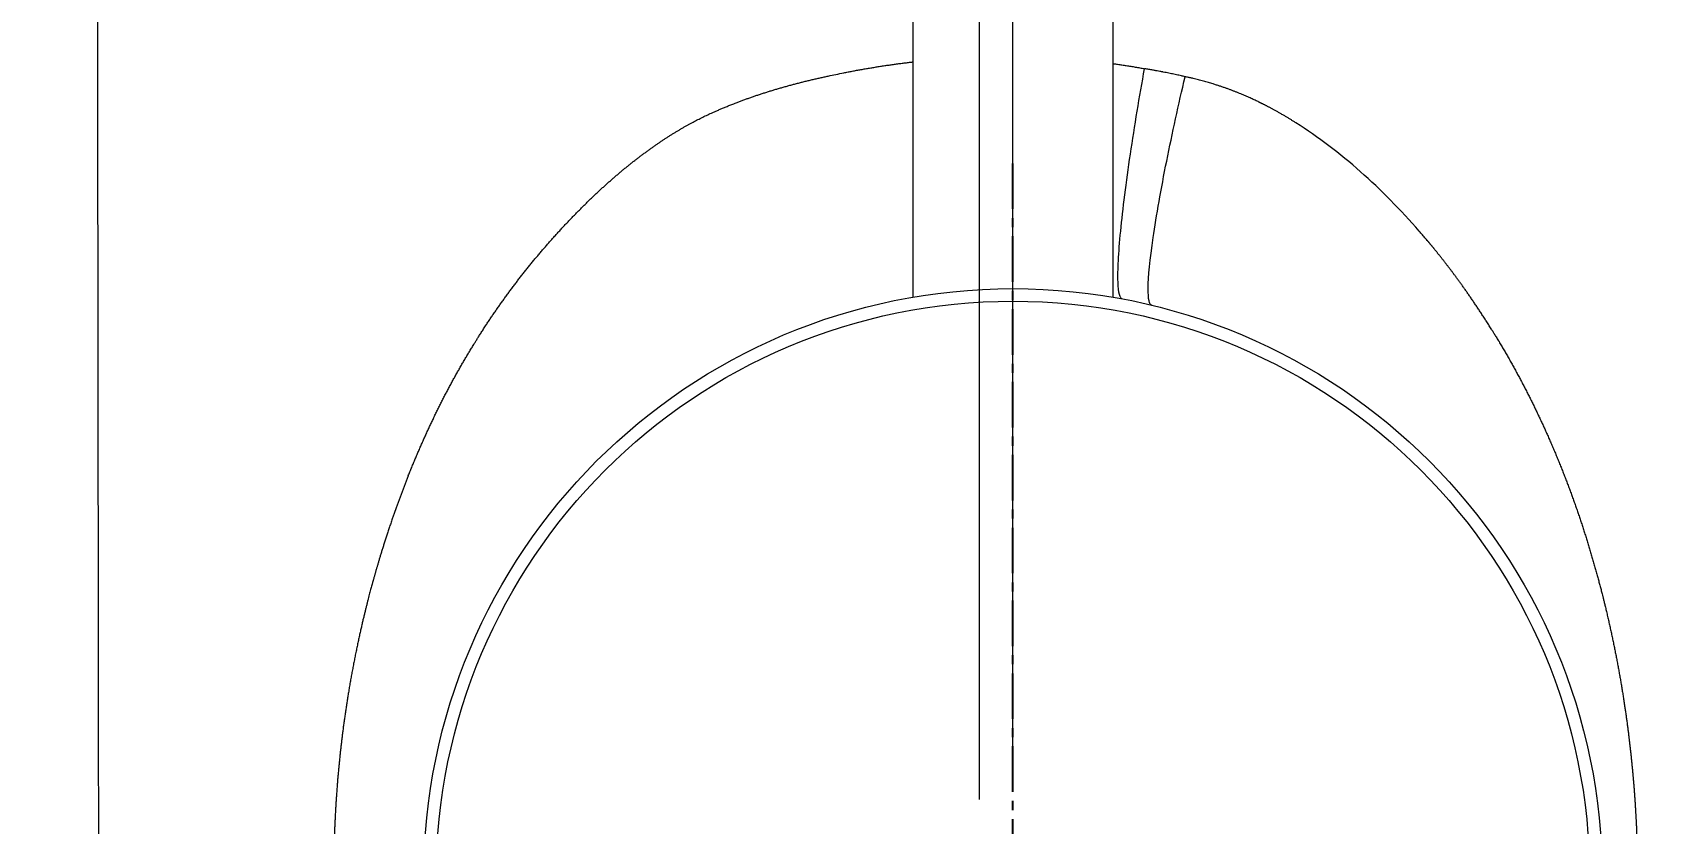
# Model space of a CAD drawing. Header units: inches. Extents: x 20229 to 21001, y -6726 to -5634.
# Drawn here: x 20841.2 to 20906.2, y -6222.2 to -6190.7 of the extents above; entities that cross this region are included whole.
import ezdxf

# ---------------------------------------------------------------- set-up
doc = ezdxf.new("R2010")
doc.units = ezdxf.units.IN
doc.header["$LTSCALE"] = 4.84
doc.header["$MEASUREMENT"] = 0
doc.header["$PDMODE"] = 3
doc.header["$PDSIZE"] = 0.3125
for name, pattern in [('CENTER', [0.6, 0.375, -0.075, 0.075, -0.075]), ('CENTER2', [28.575, 19.05, -3.175, 3.175, -3.175]), ('CENTERX2', [20.32, 12.7, -2.54, 2.54, -2.54])]:
    doc.linetypes.add(name, pattern=pattern)
doc.layers.get('0').update_dxf_attribs({"linetype": 'CONTINUOUS', "lineweight": 13})
doc.layers.get('Defpoints').update_dxf_attribs({"color": 3, "linetype": 'CONTINUOUS'})
doc.layers.add('2', color=1, linetype='CENTER2')
doc.layers.add('CENTER', color=1, linetype='CENTERX2', lineweight=15)
doc.layers.add('DIM', color=3, linetype='CONTINUOUS', lineweight=9)
doc.styles.get("Standard").update_dxf_attribs({"font": 'txt', "width": 0.8})
doc.dimstyles.new('ISO-25$0', dxfattribs={"dimtxt": 3, "dimasz": 3.5, "dimexe": 1.25, "dimexo": 0, "dimtad": 1, "dimdsep": 46, "dimtxsty": 'Standard', "dimblk1": 'CLOSEDBLANK', "dimcen": 1, "dimadec": 0, "dimazin": 0, "dimtfac": 1, "dimtmove": 1, "dimatfit": 3, "dimfxl": 1, "dimarcsym": 0})

# ---------------------------------------------------------------- blocks, each defined once
blk = doc.blocks.new('*D3')
at = {"layer": 'Defpoints', "color": 0, "transparency": 16777216}
for p in [(20664.841, -6111.791), (20878.985, -6352.746), (20878.985, -6354.821)]:
    blk.add_point(p, dxfattribs=at)
at = {"layer": 'DIM', "color": 0, "lineweight": -2, "transparency": 16777216}
for p, q in [((20664.841, -6112.416), (20664.841, -6356.071)), ((20878.985, -6353.371), (20878.985, -6356.071))]:
    blk.add_line(p, q, dxfattribs=at)
at = {"layer": 'DIM', "color": 0, "lineweight": -3, "transparency": 16777216}
blk.add_line((20672.841, -6354.821), (20870.985, -6354.821), dxfattribs=at)
at = {"layer": 'DIM', "color": 0, "transparency": 16777216}
for points in [[(20672.841, -6353.487), (20672.841, -6356.154), (20664.841, -6354.821)], [(20870.985, -6353.487), (20870.985, -6356.154), (20878.985, -6354.821)]]:
    blk.add_solid(points, dxfattribs=at)
at = {"layer": 'DIM', "color": 0, "transparency": 16777216, "insert": (20773.201, -6345.987), "char_height": 10, "attachment_point": 5}
blk.add_mtext('214,1', dxfattribs=at)
blk = doc.blocks.new('*D8')
at = {"layer": 'Defpoints', "color": 0, "transparency": 16777216}
for p in [(20880.322, -6144.575), (20939.088, -6144.575), (20880.322, -6247.879)]:
    blk.add_point(p, dxfattribs=at)
at = {"layer": 'DIM', "color": 0, "lineweight": -2, "transparency": 16777216}
for p, q in [((20880.947, -6144.575), (20940.338, -6144.575)), ((20880.947, -6247.879), (20940.338, -6247.879))]:
    blk.add_line(p, q, dxfattribs=at)
at = {"layer": 'DIM', "color": 0, "lineweight": -3, "transparency": 16777216}
blk.add_line((20939.088, -6239.879), (20939.088, -6152.575), dxfattribs=at)
at = {"layer": 'DIM', "color": 0, "transparency": 16777216}
for points in [[(20937.754, -6152.575), (20940.421, -6152.575), (20939.088, -6144.575)], [(20937.754, -6239.879), (20940.421, -6239.879), (20939.088, -6247.879)]]:
    blk.add_solid(points, dxfattribs=at)
at = {"layer": 'DIM', "color": 0, "transparency": 16777216, "insert": (20930.254, -6196.227), "char_height": 10, "attachment_point": 5, "rotation": 90}
blk.add_mtext('103,3', dxfattribs=at)

msp = doc.modelspace()

# ---------------------------------------------------------------- linework, layer by layer
at = {"linetype": 'Continuous'}
for p, q in [((20876.322, -6145.075), (20876.322, -6201.218)), ((20884.322, -6201.217), (20884.322, -6145.075))]:
    msp.add_line(p, q, dxfattribs=at)
for radius in [23.5, 23]:
    msp.add_circle((20880.322, -6224.375), radius, dxfattribs=at)
for points, degree in [([(20843.788, -6172.923), (20843.857, -6232.597), (20843.932, -6292.279)], 2), ([(20872.952, -6192.402), (20873.158, -6192.358), (20873.365, -6192.315), (20873.572, -6192.272)], 3), ([(20887.187, -6192.426), (20887.137, -6192.416), (20887.087, -6192.404), (20887.038, -6192.394)], 3), ([(20856.204, -6208.343), (20855.98, -6208.903), (20855.768, -6209.473), (20855.568, -6210.05)], 3)]:
    msp.add_open_spline(points, degree=degree, dxfattribs=at)
for points, knots in [([(20873.572, -6192.272), (20873.6, -6192.266), (20873.657, -6192.255), (20873.743, -6192.238), (20873.829, -6192.222), (20873.915, -6192.205), (20874.001, -6192.189), (20874.088, -6192.173), (20874.174, -6192.158), (20874.26, -6192.142), (20874.346, -6192.127), (20874.432, -6192.112), (20874.518, -6192.097), (20874.604, -6192.082), (20874.69, -6192.068), (20874.777, -6192.054), (20874.863, -6192.04), (20874.949, -6192.026), (20875.035, -6192.013), (20875.122, -6191.999), (20875.208, -6191.986), (20875.294, -6191.974), (20875.381, -6191.961), (20875.467, -6191.948), (20875.553, -6191.936), (20875.64, -6191.924), (20875.726, -6191.913), (20875.813, -6191.901), (20875.899, -6191.89), (20875.985, -6191.879), (20876.072, -6191.868), (20876.158, -6191.857), (20876.241, -6191.847), (20876.296, -6191.841), (20876.321, -6191.838)], [0, 0, 0, 0, 0.031456, 0.062907, 0.094351, 0.125789, 0.157222, 0.188648, 0.220068, 0.251483, 0.282892, 0.314294, 0.345691, 0.377082, 0.408468, 0.439848, 0.471222, 0.50259, 0.533952, 0.565309, 0.596661, 0.628006, 0.659346, 0.690681, 0.72201, 0.753333, 0.784651, 0.815963, 0.84727, 0.878571, 0.909867, 0.941157, 0.972442, 1, 1, 1, 1]), ([(20884.322, -6191.908), (20884.38, -6191.916), (20884.495, -6191.932), (20884.668, -6191.957), (20884.842, -6191.984), (20885.02, -6192.012), (20885.201, -6192.042), (20885.385, -6192.074), (20885.508, -6192.096), (20885.571, -6192.107)], [0, 0, 0, 0, 0.139252, 0.275817, 0.415143, 0.557229, 0.702069, 0.849661, 1, 1, 1, 1]), ([(20869.183, -6193.504), (20869.205, -6193.496), (20869.249, -6193.479), (20869.316, -6193.453), (20869.384, -6193.427), (20869.451, -6193.402), (20869.519, -6193.377), (20869.588, -6193.352), (20869.656, -6193.327), (20869.725, -6193.302), (20869.794, -6193.278), (20869.863, -6193.253), (20869.933, -6193.229), (20870.003, -6193.205), (20870.073, -6193.181), (20870.143, -6193.158), (20870.214, -6193.134), (20870.285, -6193.111), (20870.356, -6193.088), (20870.428, -6193.065), (20870.5, -6193.042), (20870.572, -6193.019), (20870.645, -6192.997), (20870.717, -6192.974), (20870.79, -6192.952), (20870.864, -6192.93), (20870.937, -6192.909), (20871.011, -6192.887), (20871.086, -6192.865), (20871.16, -6192.844), (20871.235, -6192.823), (20871.31, -6192.802), (20871.385, -6192.781), (20871.461, -6192.761), (20871.537, -6192.74), (20871.613, -6192.72), (20871.689, -6192.7), (20871.766, -6192.68), (20871.843, -6192.66), (20871.921, -6192.641), (20871.998, -6192.621), (20872.076, -6192.602), (20872.154, -6192.583), (20872.233, -6192.564), (20872.312, -6192.545), (20872.391, -6192.527), (20872.47, -6192.508), (20872.55, -6192.49), (20872.63, -6192.472), (20872.71, -6192.454), (20872.79, -6192.437), (20872.871, -6192.419), (20872.925, -6192.407), (20872.952, -6192.402)], [0, 0, 0, 0, 0.018207, 0.036467, 0.054779, 0.073143, 0.09156, 0.110031, 0.128555, 0.147132, 0.165764, 0.18445, 0.20319, 0.221985, 0.240835, 0.25974, 0.2787, 0.297717, 0.316789, 0.335917, 0.355102, 0.374343, 0.393642, 0.412997, 0.432409, 0.451879, 0.471407, 0.490993, 0.510637, 0.530339, 0.550099, 0.569919, 0.589797, 0.609734, 0.629731, 0.649786, 0.669902, 0.690077, 0.710313, 0.730608, 0.750964, 0.77138, 0.791857, 0.812395, 0.832993, 0.853653, 0.874375, 0.895158, 0.916002, 0.936908, 0.957877, 0.978907, 1, 1, 1, 1]), ([(20884.681, -6201.287), (20884.681, -6201.287), (20884.589, -6201.27), (20884.495, -6200.95), (20884.515, -6199.813), (20884.606, -6198.628), (20884.771, -6197.169), (20885.074, -6194.977), (20885.369, -6193.216), (20885.57, -6192.108), (20885.571, -6192.107)], [0, 0, 0, 0, 0.000208, 0.250113, 0.375065, 0.500017, 0.62497, 0.749922, 0.999827, 1, 1, 1, 1]), ([(20887.038, -6192.394), (20887.006, -6192.386), (20886.941, -6192.372), (20886.842, -6192.351), (20886.741, -6192.329), (20886.639, -6192.308), (20886.534, -6192.286), (20886.427, -6192.265), (20886.341, -6192.248), (20886.271, -6192.234), (20886.209, -6192.222), (20886.124, -6192.206), (20886.018, -6192.186), (20885.889, -6192.162), (20885.737, -6192.135), (20885.629, -6192.117), (20885.571, -6192.107)], [0, 0, 0, 0, 0.066114, 0.133604, 0.202469, 0.272723, 0.344388, 0.417498, 0.492101, 0.519069, 0.561307, 0.618723, 0.691237, 0.778841, 0.881654, 1, 1, 1, 1]), ([(20885.859, -6201.541), (20885.764, -6201.519), (20885.654, -6201.09), (20885.854, -6199.022), (20886.419, -6195.844), (20886.93, -6193.521), (20887.187, -6192.426)], [0, 0, 0, 0, 0.250059, 0.500117, 0.750176, 1, 1, 1, 1]), ([(20889.36, -6193.092), (20889.343, -6193.085), (20889.308, -6193.071), (20889.256, -6193.05), (20889.203, -6193.029), (20889.149, -6193.008), (20889.094, -6192.987), (20889.039, -6192.966), (20888.982, -6192.945), (20888.925, -6192.924), (20888.867, -6192.904), (20888.809, -6192.883), (20888.749, -6192.862), (20888.688, -6192.841), (20888.627, -6192.82), (20888.565, -6192.8), (20888.501, -6192.779), (20888.437, -6192.759), (20888.371, -6192.738), (20888.264, -6192.705), (20888.113, -6192.66), (20887.917, -6192.605), (20887.715, -6192.55), (20887.557, -6192.51), (20887.445, -6192.483), (20887.381, -6192.468), (20887.317, -6192.454), (20887.252, -6192.44), (20887.209, -6192.431), (20887.187, -6192.426)], [0, 0, 0, 0, 0.024556, 0.049396, 0.074528, 0.099958, 0.125696, 0.151748, 0.178125, 0.204833, 0.231882, 0.259282, 0.28704, 0.315167, 0.343671, 0.372561, 0.401845, 0.431532, 0.461631, 0.49215, 0.579465, 0.669028, 0.760948, 0.855333, 0.883758, 0.912433, 0.941363, 0.97055, 1, 1, 1, 1]), ([(20891.024, -6193.913), (20891.005, -6193.902), (20890.967, -6193.88), (20890.911, -6193.849), (20890.857, -6193.818), (20890.804, -6193.789), (20890.753, -6193.761), (20890.704, -6193.734), (20890.656, -6193.708), (20890.61, -6193.683), (20890.565, -6193.659), (20890.522, -6193.636), (20890.48, -6193.614), (20890.441, -6193.594), (20890.402, -6193.574), (20890.366, -6193.555), (20890.331, -6193.537), (20890.298, -6193.521), (20890.266, -6193.505), (20890.236, -6193.49), (20890.208, -6193.476), (20890.182, -6193.463), (20890.157, -6193.45), (20890.116, -6193.431), (20890.059, -6193.403), (20889.983, -6193.366), (20889.904, -6193.329), (20889.821, -6193.291), (20889.736, -6193.252), (20889.647, -6193.213), (20889.555, -6193.173), (20889.459, -6193.132), (20889.394, -6193.106), (20889.36, -6193.092)], [0, 0, 0, 0, 0.035789, 0.070486, 0.104102, 0.13665, 0.168139, 0.198577, 0.22797, 0.256323, 0.28364, 0.309923, 0.335173, 0.359391, 0.382577, 0.404729, 0.425845, 0.445923, 0.464959, 0.482952, 0.499897, 0.51579, 0.530628, 0.544406, 0.588337, 0.633814, 0.680882, 0.729592, 0.780002, 0.832175, 0.88618, 0.942094, 1, 1, 1, 1]), ([(20866.055, -6195.168), (20866.073, -6195.155), (20866.109, -6195.13), (20866.162, -6195.093), (20866.216, -6195.057), (20866.269, -6195.02), (20866.323, -6194.984), (20866.376, -6194.949), (20866.429, -6194.914), (20866.482, -6194.879), (20866.535, -6194.844), (20866.587, -6194.81), (20866.64, -6194.777), (20866.692, -6194.744), (20866.745, -6194.711), (20866.797, -6194.678), (20866.849, -6194.646), (20866.901, -6194.614), (20866.952, -6194.583), (20867.004, -6194.552), (20867.056, -6194.521), (20867.107, -6194.491), (20867.158, -6194.461), (20867.209, -6194.432), (20867.26, -6194.403), (20867.311, -6194.374), (20867.362, -6194.346), (20867.412, -6194.318), (20867.463, -6194.29), (20867.513, -6194.263), (20867.609, -6194.212), (20867.754, -6194.137), (20867.948, -6194.04), (20868.148, -6193.944), (20868.325, -6193.864), (20868.478, -6193.796), (20868.609, -6193.74), (20868.744, -6193.682), (20868.886, -6193.624), (20869.032, -6193.564), (20869.132, -6193.525), (20869.183, -6193.504)], [0, 0, 0, 0, 0.018457, 0.036823, 0.055099, 0.073285, 0.091381, 0.109388, 0.127305, 0.145132, 0.162871, 0.18052, 0.198081, 0.215554, 0.232939, 0.250235, 0.267444, 0.284565, 0.301599, 0.318546, 0.335406, 0.352179, 0.368866, 0.385466, 0.401981, 0.41841, 0.434754, 0.451012, 0.467185, 0.483274, 0.499278, 0.55948, 0.620692, 0.682936, 0.746233, 0.784731, 0.824739, 0.866264, 0.909312, 0.953888, 1, 1, 1, 1]), ([(20891.606, -6194.264), (20891.589, -6194.254), (20891.554, -6194.232), (20891.502, -6194.199), (20891.45, -6194.167), (20891.398, -6194.135), (20891.345, -6194.103), (20891.292, -6194.071), (20891.239, -6194.039), (20891.186, -6194.007), (20891.132, -6193.976), (20891.078, -6193.944), (20891.042, -6193.923), (20891.024, -6193.913)], [0, 0, 0, 0, 0.089987, 0.180161, 0.270522, 0.361068, 0.451798, 0.542712, 0.633809, 0.725087, 0.816546, 0.908184, 1, 1, 1, 1]), ([(20896.528, -6198.586), (20895.784, -6197.735), (20895.001, -6196.939), (20893.77, -6195.85), (20893.35, -6195.505), (20892.491, -6194.855), (20892.052, -6194.549), (20891.606, -6194.264)], [0, 0, 0, 0, 0.5, 0.5, 0.75, 0.75, 1, 1, 1, 1]), ([(20862.829, -6197.947), (20862.848, -6197.927), (20862.886, -6197.889), (20862.942, -6197.831), (20862.999, -6197.773), (20863.056, -6197.716), (20863.112, -6197.659), (20863.169, -6197.602), (20863.225, -6197.546), (20863.282, -6197.49), (20863.338, -6197.435), (20863.395, -6197.38), (20863.451, -6197.325), (20863.507, -6197.271), (20863.564, -6197.217), (20863.62, -6197.164), (20863.676, -6197.11), (20863.732, -6197.058), (20863.789, -6197.005), (20863.845, -6196.953), (20863.901, -6196.901), (20863.957, -6196.85), (20864.013, -6196.799), (20864.069, -6196.748), (20864.125, -6196.698), (20864.181, -6196.648), (20864.237, -6196.598), (20864.292, -6196.549), (20864.348, -6196.5), (20864.404, -6196.452), (20864.46, -6196.404), (20864.515, -6196.356), (20864.571, -6196.309), (20864.627, -6196.262), (20864.682, -6196.215), (20864.738, -6196.169), (20864.793, -6196.123), (20864.848, -6196.077), (20864.904, -6196.032), (20864.959, -6195.987), (20865.014, -6195.943), (20865.07, -6195.899), (20865.125, -6195.855), (20865.18, -6195.812), (20865.235, -6195.769), (20865.29, -6195.726), (20865.345, -6195.684), (20865.4, -6195.642), (20865.455, -6195.6), (20865.51, -6195.559), (20865.564, -6195.518), (20865.619, -6195.478), (20865.674, -6195.438), (20865.728, -6195.398), (20865.783, -6195.359), (20865.837, -6195.32), (20865.892, -6195.281), (20865.946, -6195.243), (20866.001, -6195.205), (20866.037, -6195.18), (20866.055, -6195.168)], [0, 0, 0, 0, 0.019154, 0.038238, 0.057252, 0.076196, 0.095071, 0.113876, 0.132613, 0.15128, 0.169878, 0.188408, 0.206869, 0.225262, 0.243587, 0.261843, 0.280032, 0.298152, 0.316205, 0.33419, 0.352107, 0.369958, 0.387741, 0.405457, 0.423106, 0.440688, 0.458204, 0.475653, 0.493037, 0.510353, 0.527604, 0.544789, 0.561909, 0.578963, 0.595952, 0.612875, 0.629734, 0.646528, 0.663257, 0.679922, 0.696523, 0.713059, 0.729532, 0.745941, 0.762287, 0.778569, 0.794789, 0.810945, 0.827039, 0.84307, 0.85904, 0.874947, 0.890792, 0.906576, 0.922299, 0.93796, 0.953561, 0.969101, 0.984581, 1, 1, 1, 1]), ([(20862.331, -6198.47), (20862.349, -6198.45), (20862.386, -6198.411), (20862.44, -6198.353), (20862.495, -6198.295), (20862.55, -6198.236), (20862.606, -6198.178), (20862.661, -6198.12), (20862.717, -6198.062), (20862.773, -6198.004), (20862.81, -6197.966), (20862.829, -6197.947)], [0, 0, 0, 0, 0.110822, 0.221714, 0.332676, 0.44371, 0.554816, 0.665998, 0.777254, 0.888588, 1, 1, 1, 1]), ([(20859.287, -6202.359), (20859.303, -6202.335), (20859.334, -6202.288), (20859.381, -6202.217), (20859.428, -6202.146), (20859.476, -6202.076), (20859.523, -6202.005), (20859.571, -6201.935), (20859.619, -6201.865), (20859.667, -6201.795), (20859.716, -6201.725), (20859.764, -6201.655), (20859.813, -6201.585), (20859.862, -6201.516), (20859.911, -6201.447), (20859.961, -6201.377), (20860.01, -6201.308), (20860.06, -6201.239), (20860.11, -6201.171), (20860.16, -6201.102), (20860.21, -6201.033), (20860.261, -6200.965), (20860.311, -6200.897), (20860.362, -6200.829), (20860.413, -6200.761), (20860.465, -6200.693), (20860.516, -6200.625), (20860.568, -6200.558), (20860.62, -6200.49), (20860.672, -6200.423), (20860.724, -6200.356), (20860.777, -6200.289), (20860.83, -6200.222), (20860.883, -6200.155), (20860.936, -6200.089), (20860.989, -6200.022), (20861.043, -6199.956), (20861.096, -6199.89), (20861.15, -6199.824), (20861.204, -6199.758), (20861.259, -6199.692), (20861.313, -6199.627), (20861.368, -6199.561), (20861.423, -6199.496), (20861.478, -6199.431), (20861.534, -6199.366), (20861.589, -6199.301), (20861.645, -6199.236), (20861.701, -6199.172), (20861.757, -6199.107), (20861.814, -6199.043), (20861.87, -6198.979), (20861.927, -6198.915), (20861.984, -6198.851), (20862.042, -6198.787), (20862.099, -6198.723), (20862.157, -6198.66), (20862.215, -6198.596), (20862.273, -6198.533), (20862.312, -6198.491), (20862.331, -6198.47)], [0, 0, 0, 0, 0.017275, 0.034545, 0.051812, 0.069074, 0.086333, 0.103589, 0.120841, 0.13809, 0.155336, 0.172579, 0.189819, 0.207057, 0.224292, 0.241524, 0.258755, 0.275984, 0.29321, 0.310436, 0.327659, 0.344881, 0.362102, 0.379322, 0.396541, 0.41376, 0.430977, 0.448195, 0.465412, 0.482629, 0.499847, 0.517064, 0.534282, 0.551501, 0.56872, 0.585941, 0.603162, 0.620385, 0.63761, 0.654836, 0.672064, 0.689294, 0.706526, 0.723761, 0.740998, 0.758238, 0.775481, 0.792728, 0.809977, 0.82723, 0.844487, 0.861748, 0.879013, 0.896282, 0.913556, 0.930835, 0.948118, 0.965407, 0.982701, 1, 1, 1, 1]), ([(20896.846, -6198.958), (20896.825, -6198.933), (20896.783, -6198.883), (20896.719, -6198.809), (20896.656, -6198.735), (20896.592, -6198.66), (20896.549, -6198.611), (20896.528, -6198.586)], [0, 0, 0, 0, 0.199639, 0.399455, 0.599452, 0.799634, 1, 1, 1, 1]), ([(20899.419, -6202.519), (20899.403, -6202.492), (20899.369, -6202.438), (20899.32, -6202.359), (20899.27, -6202.281), (20899.221, -6202.203), (20899.172, -6202.127), (20899.124, -6202.051), (20899.076, -6201.977), (20899.028, -6201.903), (20898.98, -6201.831), (20898.933, -6201.759), (20898.887, -6201.689), (20898.84, -6201.619), (20898.794, -6201.55), (20898.748, -6201.482), (20898.703, -6201.416), (20898.658, -6201.35), (20898.614, -6201.285), (20898.57, -6201.221), (20898.526, -6201.158), (20898.483, -6201.095), (20898.44, -6201.034), (20898.398, -6200.974), (20898.356, -6200.914), (20898.314, -6200.856), (20898.273, -6200.798), (20898.232, -6200.741), (20898.192, -6200.685), (20898.152, -6200.63), (20898.113, -6200.576), (20898.074, -6200.523), (20898.036, -6200.471), (20897.998, -6200.419), (20897.96, -6200.369), (20897.923, -6200.319), (20897.887, -6200.27), (20897.851, -6200.222), (20897.815, -6200.175), (20897.78, -6200.128), (20897.745, -6200.083), (20897.711, -6200.038), (20897.678, -6199.994), (20897.644, -6199.951), (20897.612, -6199.908), (20897.58, -6199.867), (20897.548, -6199.826), (20897.517, -6199.786), (20897.486, -6199.747), (20897.456, -6199.708), (20897.427, -6199.671), (20897.397, -6199.634), (20897.369, -6199.598), (20897.341, -6199.563), (20897.313, -6199.528), (20897.286, -6199.495), (20897.26, -6199.462), (20897.234, -6199.429), (20897.209, -6199.398), (20897.184, -6199.367), (20897.16, -6199.337), (20897.136, -6199.308), (20897.113, -6199.28), (20897.09, -6199.252), (20897.068, -6199.225), (20897.046, -6199.199), (20897.025, -6199.173), (20897.005, -6199.148), (20896.985, -6199.124), (20896.966, -6199.101), (20896.947, -6199.078), (20896.929, -6199.056), (20896.911, -6199.035), (20896.894, -6199.015), (20896.878, -6198.995), (20896.862, -6198.976), (20896.851, -6198.964), (20896.846, -6198.958)], [0, 0, 0, 0, 0.021643, 0.043055, 0.064236, 0.085186, 0.105905, 0.126393, 0.14665, 0.166676, 0.18647, 0.206034, 0.225366, 0.244468, 0.263338, 0.281978, 0.300388, 0.318567, 0.336516, 0.354235, 0.371725, 0.388986, 0.406017, 0.42282, 0.439395, 0.455741, 0.47186, 0.487752, 0.503417, 0.518856, 0.534071, 0.549061, 0.563827, 0.57837, 0.592691, 0.60679, 0.620668, 0.634325, 0.647763, 0.660981, 0.67398, 0.686761, 0.699324, 0.71167, 0.7238, 0.735713, 0.74741, 0.758893, 0.77016, 0.781213, 0.792053, 0.802679, 0.813091, 0.823292, 0.83328, 0.843056, 0.852621, 0.861974, 0.871117, 0.88005, 0.888772, 0.897285, 0.905588, 0.913683, 0.921568, 0.929245, 0.936713, 0.943974, 0.951027, 0.957872, 0.96451, 0.970942, 0.977166, 0.983184, 0.988995, 0.994601, 1, 1, 1, 1]), ([(20858.838, -6203.068), (20858.848, -6203.051), (20858.869, -6203.017), (20858.901, -6202.965), (20858.936, -6202.909), (20858.972, -6202.851), (20859.011, -6202.789), (20859.052, -6202.725), (20859.095, -6202.658), (20859.14, -6202.587), (20859.187, -6202.514), (20859.236, -6202.437), (20859.27, -6202.385), (20859.287, -6202.359)], [0, 0, 0, 0, 0.069167, 0.142681, 0.220543, 0.302753, 0.389311, 0.480218, 0.575474, 0.67508, 0.779036, 0.887343, 1, 1, 1, 1]), ([(20899.419, -6202.519), (20899.431, -6202.537), (20899.455, -6202.576), (20899.492, -6202.635), (20899.531, -6202.698), (20899.572, -6202.766), (20899.615, -6202.837), (20899.66, -6202.911), (20899.707, -6202.99), (20899.739, -6203.043), (20899.755, -6203.071)], [0, 0, 0, 0, 0.101622, 0.209925, 0.324907, 0.446569, 0.57491, 0.70993, 0.851626, 1, 1, 1, 1]), ([(20856.204, -6208.343), (20856.215, -6208.314), (20856.238, -6208.257), (20856.273, -6208.171), (20856.308, -6208.085), (20856.343, -6208), (20856.378, -6207.915), (20856.413, -6207.83), (20856.449, -6207.745), (20856.484, -6207.66), (20856.52, -6207.575), (20856.556, -6207.491), (20856.592, -6207.407), (20856.628, -6207.323), (20856.665, -6207.239), (20856.701, -6207.156), (20856.738, -6207.072), (20856.775, -6206.989), (20856.812, -6206.906), (20856.849, -6206.823), (20856.887, -6206.74), (20856.924, -6206.658), (20856.962, -6206.576), (20857, -6206.494), (20857.038, -6206.412), (20857.076, -6206.33), (20857.115, -6206.248), (20857.153, -6206.167), (20857.192, -6206.086), (20857.231, -6206.005), (20857.27, -6205.924), (20857.309, -6205.844), (20857.349, -6205.763), (20857.388, -6205.683), (20857.428, -6205.603), (20857.468, -6205.523), (20857.508, -6205.444), (20857.548, -6205.364), (20857.589, -6205.285), (20857.629, -6205.206), (20857.67, -6205.127), (20857.711, -6205.048), (20857.752, -6204.97), (20857.793, -6204.891), (20857.835, -6204.813), (20857.876, -6204.735), (20857.918, -6204.657), (20857.96, -6204.58), (20858.002, -6204.502), (20858.045, -6204.425), (20858.087, -6204.348), (20858.13, -6204.271), (20858.173, -6204.195), (20858.216, -6204.118), (20858.259, -6204.042), (20858.303, -6203.966), (20858.346, -6203.89), (20858.39, -6203.814), (20858.434, -6203.739), (20858.478, -6203.663), (20858.522, -6203.588), (20858.567, -6203.513), (20858.611, -6203.439), (20858.656, -6203.364), (20858.701, -6203.29), (20858.747, -6203.215), (20858.792, -6203.141), (20858.822, -6203.092), (20858.838, -6203.068)], [0, 0, 0, 0, 0.015683, 0.031347, 0.046993, 0.06262, 0.078229, 0.093821, 0.109394, 0.124949, 0.140487, 0.156006, 0.171508, 0.186993, 0.20246, 0.21791, 0.233343, 0.248758, 0.264156, 0.279538, 0.294902, 0.31025, 0.325581, 0.340895, 0.356193, 0.371475, 0.386741, 0.40199, 0.417223, 0.43244, 0.447642, 0.462828, 0.477998, 0.493152, 0.508291, 0.523415, 0.538524, 0.553617, 0.568696, 0.58376, 0.598809, 0.613843, 0.628863, 0.643869, 0.65886, 0.673837, 0.6888, 0.703749, 0.718684, 0.733606, 0.748514, 0.763409, 0.77829, 0.793158, 0.808013, 0.822856, 0.837685, 0.852502, 0.867306, 0.882097, 0.896877, 0.911644, 0.926399, 0.941143, 0.955874, 0.970594, 0.985303, 1, 1, 1, 1]), ([(20899.755, -6203.071), (20899.771, -6203.098), (20899.804, -6203.152), (20899.851, -6203.232), (20899.899, -6203.314), (20899.946, -6203.395), (20899.993, -6203.476), (20900.04, -6203.557), (20900.087, -6203.639), (20900.133, -6203.72), (20900.179, -6203.802), (20900.225, -6203.884), (20900.27, -6203.965), (20900.316, -6204.047), (20900.361, -6204.129), (20900.406, -6204.211), (20900.45, -6204.294), (20900.495, -6204.376), (20900.539, -6204.458), (20900.583, -6204.541), (20900.626, -6204.623), (20900.67, -6204.706), (20900.713, -6204.789), (20900.756, -6204.872), (20900.799, -6204.955), (20900.841, -6205.038), (20900.883, -6205.121), (20900.925, -6205.204), (20900.967, -6205.287), (20901.009, -6205.371), (20901.05, -6205.454), (20901.091, -6205.538), (20901.132, -6205.622), (20901.173, -6205.706), (20901.213, -6205.789), (20901.253, -6205.874), (20901.293, -6205.958), (20901.333, -6206.042), (20901.373, -6206.126), (20901.412, -6206.211), (20901.451, -6206.295), (20901.49, -6206.38), (20901.528, -6206.464), (20901.567, -6206.549), (20901.605, -6206.634), (20901.643, -6206.719), (20901.681, -6206.804), (20901.706, -6206.861), (20901.718, -6206.889)], [0, 0, 0, 0, 0.021879, 0.043749, 0.065611, 0.087466, 0.109313, 0.131152, 0.152984, 0.174808, 0.196626, 0.218436, 0.240239, 0.262036, 0.283826, 0.305609, 0.327386, 0.349157, 0.370921, 0.39268, 0.414433, 0.43618, 0.457921, 0.479657, 0.501388, 0.523114, 0.544834, 0.566549, 0.58826, 0.609966, 0.631667, 0.653364, 0.675056, 0.696744, 0.718428, 0.740108, 0.761784, 0.783457, 0.805125, 0.826791, 0.848453, 0.870111, 0.891767, 0.913419, 0.935068, 0.956715, 0.978359, 1, 1, 1, 1]), ([(20901.718, -6206.889), (20901.732, -6206.92), (20901.758, -6206.981), (20901.798, -6207.072), (20901.837, -6207.164), (20901.876, -6207.255), (20901.915, -6207.347), (20901.954, -6207.439), (20901.992, -6207.531), (20902.03, -6207.622), (20902.068, -6207.714), (20902.106, -6207.806), (20902.143, -6207.899), (20902.18, -6207.991), (20902.217, -6208.083), (20902.241, -6208.145), (20902.253, -6208.175)], [0, 0, 0, 0, 0.071669, 0.143299, 0.214891, 0.286446, 0.357962, 0.429442, 0.500885, 0.572293, 0.643664, 0.715, 0.786301, 0.857568, 0.928801, 1, 1, 1, 1]), ([(20902.253, -6208.175), (20902.265, -6208.205), (20902.289, -6208.265), (20902.323, -6208.355), (20902.358, -6208.445), (20902.393, -6208.535), (20902.427, -6208.625), (20902.461, -6208.715), (20902.495, -6208.805), (20902.528, -6208.895), (20902.561, -6208.985), (20902.594, -6209.075), (20902.627, -6209.165), (20902.66, -6209.255), (20902.692, -6209.346), (20902.724, -6209.436), (20902.756, -6209.527), (20902.788, -6209.617), (20902.819, -6209.707), (20902.85, -6209.798), (20902.881, -6209.889), (20902.912, -6209.979), (20902.942, -6210.07), (20902.973, -6210.161), (20903.003, -6210.251), (20903.033, -6210.342), (20903.062, -6210.433), (20903.092, -6210.524), (20903.121, -6210.615), (20903.15, -6210.706), (20903.178, -6210.797), (20903.207, -6210.888), (20903.235, -6210.979), (20903.263, -6211.07), (20903.291, -6211.161), (20903.319, -6211.253), (20903.346, -6211.344), (20903.373, -6211.435), (20903.4, -6211.527), (20903.427, -6211.618), (20903.454, -6211.71), (20903.48, -6211.801), (20903.506, -6211.893), (20903.532, -6211.985), (20903.558, -6212.076), (20903.584, -6212.168), (20903.609, -6212.26), (20903.626, -6212.321), (20903.634, -6212.352)], [0, 0, 0, 0, 0.022054, 0.044093, 0.066115, 0.088123, 0.110114, 0.132091, 0.154052, 0.175999, 0.19793, 0.219847, 0.241748, 0.263636, 0.285509, 0.307367, 0.329211, 0.351042, 0.372858, 0.394661, 0.416449, 0.438225, 0.459986, 0.481735, 0.50347, 0.525192, 0.546901, 0.568597, 0.590281, 0.611951, 0.63361, 0.655256, 0.676889, 0.698511, 0.72012, 0.741718, 0.763303, 0.784877, 0.80644, 0.827991, 0.84953, 0.871059, 0.892576, 0.914082, 0.935578, 0.957062, 0.978536, 1, 1, 1, 1]), ([(20855.568, -6210.05), (20855.557, -6210.08), (20855.537, -6210.141), (20855.506, -6210.23), (20855.476, -6210.319), (20855.447, -6210.406), (20855.418, -6210.492), (20855.39, -6210.576), (20855.363, -6210.659), (20855.336, -6210.741), (20855.31, -6210.822), (20855.284, -6210.901), (20855.259, -6210.98), (20855.235, -6211.056), (20855.211, -6211.132), (20855.187, -6211.206), (20855.165, -6211.279), (20855.143, -6211.35), (20855.121, -6211.42), (20855.1, -6211.489), (20855.079, -6211.557), (20855.059, -6211.623), (20855.04, -6211.688), (20855.021, -6211.751), (20855.003, -6211.813), (20854.985, -6211.874), (20854.967, -6211.934), (20854.95, -6211.992), (20854.934, -6212.048), (20854.918, -6212.104), (20854.902, -6212.157), (20854.887, -6212.21), (20854.873, -6212.261), (20854.859, -6212.311), (20854.845, -6212.359), (20854.832, -6212.406), (20854.819, -6212.452), (20854.807, -6212.496), (20854.795, -6212.539), (20854.784, -6212.58), (20854.773, -6212.62), (20854.758, -6212.674), (20854.739, -6212.742), (20854.716, -6212.829), (20854.691, -6212.923), (20854.664, -6213.022), (20854.637, -6213.128), (20854.608, -6213.24), (20854.577, -6213.358), (20854.546, -6213.483), (20854.513, -6213.614), (20854.479, -6213.751), (20854.444, -6213.895), (20854.408, -6214.045), (20854.371, -6214.202), (20854.333, -6214.366), (20854.294, -6214.536), (20854.255, -6214.713), (20854.215, -6214.897), (20854.174, -6215.087), (20854.147, -6215.217), (20854.134, -6215.282)], [0, 0, 0, 0, 0.017779, 0.035295, 0.052548, 0.069538, 0.086265, 0.102729, 0.118929, 0.134865, 0.150537, 0.165944, 0.181088, 0.195966, 0.21058, 0.224928, 0.239012, 0.252829, 0.266381, 0.279667, 0.292686, 0.305439, 0.317926, 0.330145, 0.342097, 0.353782, 0.365199, 0.376348, 0.387228, 0.397841, 0.408185, 0.41826, 0.428066, 0.437602, 0.446869, 0.455867, 0.464594, 0.473052, 0.481239, 0.489155, 0.4968, 0.504175, 0.519603, 0.536199, 0.553966, 0.572904, 0.593018, 0.614309, 0.636781, 0.660437, 0.68528, 0.711314, 0.738543, 0.766972, 0.796605, 0.827447, 0.859504, 0.892781, 0.927285, 0.963023, 1, 1, 1, 1]), ([(20903.634, -6212.352), (20903.642, -6212.38), (20903.658, -6212.438), (20903.681, -6212.525), (20903.705, -6212.612), (20903.728, -6212.698), (20903.751, -6212.785), (20903.774, -6212.872), (20903.796, -6212.959), (20903.82, -6213.053), (20903.847, -6213.159), (20903.879, -6213.284), (20903.913, -6213.425), (20903.951, -6213.582), (20903.978, -6213.692), (20903.991, -6213.75)], [0, 0, 0, 0, 0.062437, 0.124834, 0.18719, 0.249505, 0.311781, 0.374017, 0.436214, 0.498372, 0.576087, 0.665105, 0.765427, 0.877058, 1, 1, 1, 1]), ([(20903.991, -6213.75), (20903.999, -6213.782), (20904.014, -6213.846), (20904.037, -6213.943), (20904.059, -6214.039), (20904.081, -6214.135), (20904.103, -6214.231), (20904.124, -6214.327), (20904.146, -6214.422), (20904.167, -6214.518), (20904.187, -6214.613), (20904.208, -6214.709), (20904.228, -6214.804), (20904.248, -6214.899), (20904.268, -6214.994), (20904.288, -6215.089), (20904.307, -6215.184), (20904.326, -6215.278), (20904.345, -6215.373), (20904.364, -6215.467), (20904.382, -6215.562), (20904.4, -6215.656), (20904.418, -6215.75), (20904.436, -6215.844), (20904.454, -6215.938), (20904.471, -6216.031), (20904.488, -6216.125), (20904.505, -6216.219), (20904.521, -6216.312), (20904.538, -6216.405), (20904.554, -6216.498), (20904.57, -6216.591), (20904.586, -6216.684), (20904.601, -6216.777), (20904.616, -6216.87), (20904.631, -6216.962), (20904.646, -6217.055), (20904.661, -6217.147), (20904.675, -6217.239), (20904.689, -6217.331), (20904.703, -6217.423), (20904.713, -6217.485), (20904.717, -6217.515)], [0, 0, 0, 0, 0.026073, 0.052089, 0.078047, 0.103948, 0.129793, 0.155581, 0.181312, 0.206987, 0.232605, 0.258168, 0.283675, 0.309127, 0.334523, 0.359863, 0.385149, 0.41038, 0.435556, 0.460678, 0.485746, 0.510759, 0.535719, 0.560625, 0.585478, 0.610277, 0.635023, 0.659717, 0.684358, 0.708946, 0.733483, 0.757967, 0.7824, 0.806781, 0.83111, 0.855389, 0.879617, 0.903794, 0.92792, 0.951997, 0.976023, 1, 1, 1, 1]), ([(20854.134, -6215.282), (20854.127, -6215.315), (20854.113, -6215.38), (20854.094, -6215.479), (20854.074, -6215.577), (20854.054, -6215.675), (20854.035, -6215.774), (20854.016, -6215.872), (20853.997, -6215.971), (20853.979, -6216.07), (20853.96, -6216.169), (20853.942, -6216.269), (20853.924, -6216.368), (20853.906, -6216.468), (20853.888, -6216.567), (20853.871, -6216.667), (20853.854, -6216.767), (20853.837, -6216.867), (20853.826, -6216.934), (20853.82, -6216.968)], [0, 0, 0, 0, 0.058406, 0.116862, 0.175368, 0.233925, 0.292533, 0.351192, 0.409905, 0.46867, 0.52749, 0.586364, 0.645293, 0.704277, 0.763317, 0.822409, 0.881555, 0.940752, 1, 1, 1, 1]), ([(20853.82, -6216.968), (20853.815, -6216.997), (20853.805, -6217.056), (20853.791, -6217.144), (20853.777, -6217.233), (20853.763, -6217.322), (20853.749, -6217.41), (20853.736, -6217.499), (20853.722, -6217.588), (20853.709, -6217.677), (20853.696, -6217.766), (20853.683, -6217.856), (20853.67, -6217.945), (20853.657, -6218.035), (20853.645, -6218.124), (20853.633, -6218.214), (20853.621, -6218.303), (20853.609, -6218.393), (20853.597, -6218.483), (20853.586, -6218.573), (20853.574, -6218.663), (20853.563, -6218.753), (20853.552, -6218.843), (20853.541, -6218.933), (20853.531, -6219.024), (20853.52, -6219.114), (20853.51, -6219.205), (20853.5, -6219.295), (20853.49, -6219.386), (20853.48, -6219.476), (20853.471, -6219.567), (20853.461, -6219.658), (20853.452, -6219.749), (20853.443, -6219.84), (20853.434, -6219.931), (20853.426, -6220.022), (20853.417, -6220.113), (20853.409, -6220.204), (20853.401, -6220.295), (20853.393, -6220.386), (20853.385, -6220.477), (20853.378, -6220.569), (20853.371, -6220.66), (20853.363, -6220.751), (20853.356, -6220.843), (20853.35, -6220.934), (20853.343, -6221.026), (20853.337, -6221.117), (20853.33, -6221.209), (20853.324, -6221.301), (20853.319, -6221.392), (20853.313, -6221.484), (20853.307, -6221.576), (20853.302, -6221.667), (20853.297, -6221.759), (20853.292, -6221.851), (20853.287, -6221.943), (20853.283, -6222.035), (20853.279, -6222.126), (20853.274, -6222.218), (20853.27, -6222.31), (20853.267, -6222.402), (20853.263, -6222.494), (20853.26, -6222.586), (20853.257, -6222.678), (20853.254, -6222.77), (20853.251, -6222.862), (20853.247, -6222.988), (20853.243, -6223.15), (20853.239, -6223.347), (20853.236, -6223.544), (20853.233, -6223.74), (20853.232, -6223.937), (20853.231, -6224.133), (20853.231, -6224.33), (20853.231, -6224.527), (20853.233, -6224.723), (20853.235, -6224.92), (20853.239, -6225.116), (20853.242, -6225.313), (20853.247, -6225.509), (20853.253, -6225.705), (20853.259, -6225.902), (20853.266, -6226.098), (20853.274, -6226.294), (20853.283, -6226.49), (20853.292, -6226.687), (20853.303, -6226.883), (20853.314, -6227.079), (20853.325, -6227.275), (20853.338, -6227.471), (20853.351, -6227.666), (20853.366, -6227.862), (20853.381, -6228.057), (20853.396, -6228.252), (20853.413, -6228.448), (20853.43, -6228.642), (20853.448, -6228.837), (20853.461, -6228.967), (20853.467, -6229.031)], [0, 0, 0, 0, 0.007423, 0.014851, 0.022284, 0.029722, 0.037166, 0.044614, 0.052068, 0.059526, 0.066989, 0.074457, 0.081929, 0.089406, 0.096887, 0.104373, 0.111862, 0.119356, 0.126853, 0.134355, 0.14186, 0.149369, 0.156882, 0.164398, 0.171918, 0.179441, 0.186967, 0.194497, 0.202029, 0.209565, 0.217103, 0.224645, 0.232189, 0.239735, 0.247284, 0.254836, 0.26239, 0.269946, 0.277505, 0.285065, 0.292628, 0.300193, 0.307759, 0.315327, 0.322897, 0.330468, 0.338041, 0.345616, 0.353191, 0.360768, 0.368346, 0.375926, 0.383506, 0.391087, 0.398669, 0.406252, 0.413835, 0.421419, 0.429004, 0.436589, 0.444174, 0.45176, 0.459346, 0.466932, 0.474518, 0.482104, 0.48969, 0.497276, 0.513503, 0.529729, 0.545951, 0.562172, 0.57839, 0.594607, 0.610823, 0.627039, 0.643253, 0.659468, 0.675682, 0.691898, 0.708113, 0.72433, 0.740549, 0.756769, 0.772991, 0.789215, 0.805441, 0.821669, 0.837897, 0.854125, 0.870352, 0.886576, 0.902797, 0.919013, 0.935225, 0.95143, 0.967628, 0.983819, 1, 1, 1, 1]), ([(20904.717, -6217.515), (20904.721, -6217.543), (20904.729, -6217.598), (20904.742, -6217.681), (20904.754, -6217.763), (20904.765, -6217.846), (20904.777, -6217.928), (20904.788, -6218.011), (20904.8, -6218.093), (20904.811, -6218.176), (20904.822, -6218.258), (20904.833, -6218.34), (20904.843, -6218.422), (20904.854, -6218.504), (20904.864, -6218.586), (20904.875, -6218.668), (20904.881, -6218.723), (20904.885, -6218.75)], [0, 0, 0, 0, 0.06733, 0.134563, 0.201699, 0.26874, 0.335685, 0.402534, 0.46929, 0.535951, 0.60252, 0.668995, 0.735378, 0.80167, 0.86787, 0.93398, 1, 1, 1, 1]), ([(20904.885, -6218.75), (20904.888, -6218.775), (20904.894, -6218.826), (20904.903, -6218.902), (20904.912, -6218.978), (20904.921, -6219.053), (20904.93, -6219.129), (20904.938, -6219.205), (20904.947, -6219.281), (20904.955, -6219.357), (20904.963, -6219.432), (20904.971, -6219.508), (20904.979, -6219.584), (20904.987, -6219.66), (20904.995, -6219.735), (20905.003, -6219.811), (20905.01, -6219.887), (20905.017, -6219.962), (20905.025, -6220.038), (20905.032, -6220.114), (20905.039, -6220.189), (20905.045, -6220.265), (20905.052, -6220.341), (20905.059, -6220.416), (20905.065, -6220.492), (20905.072, -6220.568), (20905.078, -6220.643), (20905.084, -6220.719), (20905.09, -6220.794), (20905.096, -6220.87), (20905.101, -6220.946), (20905.107, -6221.021), (20905.112, -6221.097), (20905.118, -6221.172), (20905.123, -6221.248), (20905.128, -6221.323), (20905.133, -6221.399), (20905.138, -6221.474), (20905.143, -6221.55), (20905.147, -6221.625), (20905.152, -6221.701), (20905.156, -6221.776), (20905.16, -6221.852), (20905.164, -6221.927), (20905.168, -6222.003), (20905.172, -6222.078), (20905.176, -6222.153), (20905.18, -6222.229), (20905.183, -6222.304), (20905.186, -6222.38), (20905.19, -6222.455), (20905.193, -6222.53), (20905.196, -6222.606), (20905.199, -6222.681), (20905.202, -6222.756), (20905.204, -6222.832), (20905.207, -6222.907), (20905.209, -6222.982), (20905.212, -6223.058), (20905.213, -6223.108), (20905.214, -6223.133)], [0, 0, 0, 0, 0.017526, 0.03504, 0.052541, 0.07003, 0.087506, 0.104971, 0.122423, 0.139864, 0.157293, 0.174711, 0.192117, 0.209512, 0.226896, 0.244268, 0.26163, 0.278982, 0.296322, 0.313653, 0.330973, 0.348283, 0.365583, 0.382873, 0.400153, 0.417424, 0.434686, 0.451938, 0.469181, 0.486415, 0.50364, 0.520857, 0.538065, 0.555265, 0.572456, 0.589639, 0.606815, 0.623982, 0.641142, 0.658295, 0.67544, 0.692578, 0.709709, 0.726832, 0.74395, 0.76106, 0.778164, 0.795262, 0.812354, 0.829439, 0.846519, 0.863593, 0.880662, 0.897725, 0.914783, 0.931836, 0.948884, 0.965927, 0.982966, 1, 1, 1, 1])]:
    msp.add_open_spline(points, degree=3, knots=knots, dxfattribs=at)
at = {"layer": '2', "linetype": 'CENTER'}
msp.add_line((20880.322, -6252.875), (20880.322, -6195.875), dxfattribs=at)
at = {"layer": 'CENTER'}
for p, q in [((20878.985, -6319.592), (20878.985, -6118.206)), ((20880.322, -6219.801), (20880.322, -6138.575))]:
    msp.add_line(p, q, dxfattribs=at)

# ---------------------------------------------------------------- dimensions: what is measured, and where the dimension line sits
at = {"layer": 'DIM'}
dim = msp.add_linear_dim(base=(20878.985, -6354.821), p1=(20664.841, -6111.791), p2=(20878.985, -6352.746), dimstyle='ISO-25$0', override={"dimtxt": 10, "dimasz": 8, "dimexo": 0.625, "dimgap": 3, "dimdec": 1, "dimdsep": 44, "dimcen": 2.5, "dimtmove": 0, "dimfxl": 1.25, "dimlwd": 65533}, dxfattribs=at)
dim.commit()
dim.dimension.update_dxf_attribs({"geometry": '*D3', "text_midpoint": (20773.201, -6354.821), "dimtype": 128})
dim = msp.add_linear_dim(base=(20939.088, -6144.575), p1=(20880.322, -6247.879), p2=(20880.322, -6144.575), angle=90, dimstyle='ISO-25$0', override={"dimtxt": 10, "dimasz": 8, "dimexo": 0.625, "dimgap": 3, "dimdec": 1, "dimdsep": 44, "dimcen": 2.5, "dimtmove": 0, "dimfxl": 1.25, "dimlwd": 65533}, dxfattribs=at)
dim.commit()
dim.dimension.update_dxf_attribs({"geometry": '*D8', "text_midpoint": (20930.254, -6196.227)})

doc.saveas('drawing.dxf')
